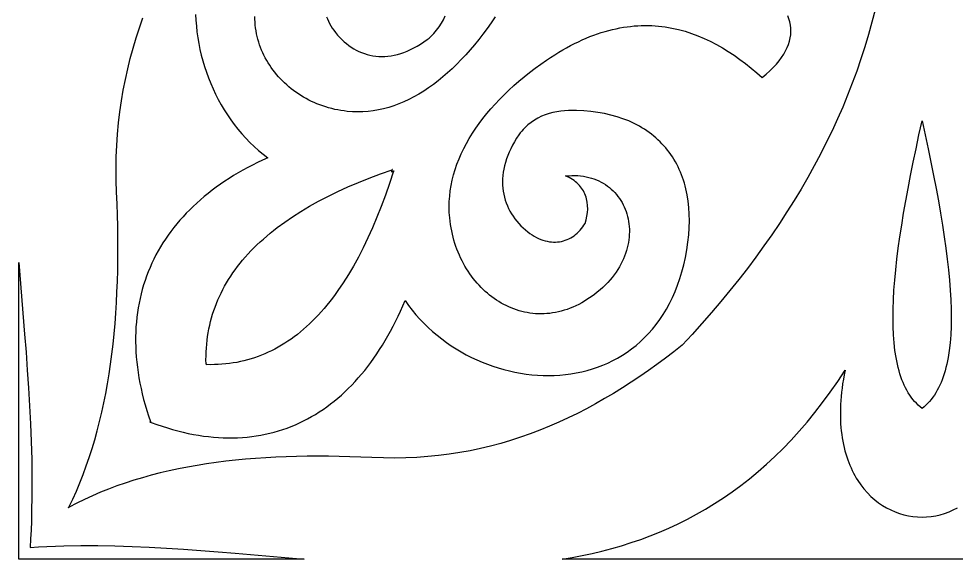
# Model space of a CAD drawing. Extents: x -375 to 375, y -1025 to 1025.
# Drawn here: x -275 to -197.2, y 312.1 to 357 of the extents above; entities that cross this region are included whole.
import ezdxf

# ---------------------------------------------------------------- set-up
doc = ezdxf.new("R2010")
doc.units = 0
doc.layers.add('LAYER_1', color=18, linetype='CONTINUOUS')

msp = doc.modelspace()

# ---------------------------------------------------------------- linework, layer by layer
at = {"layer": 'LAYER_1'}
for points in [[(-203.906, 357.782), (-204.167, 356.755), (-204.449, 355.734), (-204.753, 354.718), (-205.078, 353.706), (-205.425, 352.699), (-205.794, 351.697), (-206.183, 350.7), (-206.594, 349.708), (-207.026, 348.72), (-207.479, 347.737), (-207.953, 346.759), (-208.447, 345.785), (-208.962, 344.816), (-209.498, 343.852), (-210.053, 342.892), (-210.63, 341.936), (-211.226, 340.985), (-211.843, 340.039), (-212.48, 339.097), (-213.136, 338.159), (-213.812, 337.226), (-214.508, 336.297), (-215.224, 335.372), (-215.959, 334.451), (-216.714, 333.535), (-217.487, 332.623), (-218.28, 331.715), (-219.092, 330.812), (-219.923, 329.912), (-220.615, 329.369), (-221.313, 328.837), (-222.016, 328.316), (-222.724, 327.808), (-223.438, 327.313), (-224.159, 326.831), (-224.885, 326.363), (-225.618, 325.909), (-226.357, 325.47), (-227.103, 325.046), (-227.856, 324.638), (-228.617, 324.246), (-229.385, 323.871), (-230.16, 323.513), (-230.944, 323.172), (-231.735, 322.85), (-232.535, 322.547), (-233.344, 322.263), (-234.161, 321.998), (-234.987, 321.754), (-235.822, 321.53), (-236.667, 321.328), (-237.521, 321.147), (-238.386, 320.988), (-239.26, 320.852), (-240.144, 320.739), (-241.039, 320.65), (-241.945, 320.584), (-242.861, 320.544), (-243.789, 320.528), (-244.728, 320.538), (-245.678, 320.574), (-246.592, 320.615), (-247.499, 320.647), (-248.399, 320.671), (-249.293, 320.685), (-250.179, 320.689), (-251.058, 320.684), (-251.929, 320.668), (-252.793, 320.643), (-253.649, 320.607), (-254.497, 320.56), (-255.337, 320.503), (-256.168, 320.435), (-256.991, 320.356), (-257.806, 320.265), (-258.612, 320.163), (-259.409, 320.048), (-260.197, 319.922), (-260.976, 319.784), (-261.745, 319.633), (-262.505, 319.47), (-263.256, 319.294), (-263.996, 319.105), (-264.727, 318.903), (-265.447, 318.687), (-266.157, 318.458), (-266.856, 318.215), (-267.545, 317.958), (-268.223, 317.687), (-268.89, 317.401), (-269.546, 317.101), (-270.191, 316.786), (-270.825, 316.455), (-270.88, 316.396), (-270.871, 316.415), (-270.891, 316.407), (-270.833, 316.465), (-270.516, 317.124), (-270.213, 317.795), (-269.925, 318.477), (-269.65, 319.171), (-269.389, 319.877), (-269.142, 320.593), (-268.909, 321.321), (-268.688, 322.06), (-268.481, 322.809), (-268.287, 323.569), (-268.105, 324.339), (-267.936, 325.12), (-267.779, 325.911), (-267.634, 326.711), (-267.501, 327.521), (-267.38, 328.341), (-267.27, 329.17), (-267.172, 330.009), (-267.085, 330.856), (-267.008, 331.713), (-266.943, 332.578), (-266.888, 333.452), (-266.843, 334.334), (-266.809, 335.225), (-266.784, 336.123), (-266.769, 337.03), (-266.764, 337.944), (-266.769, 338.866), (-266.782, 339.795), (-266.804, 340.732), (-266.836, 341.675), (-266.875, 342.626), (-266.91, 343.615), (-266.919, 344.592), (-266.904, 345.557), (-266.865, 346.51), (-266.802, 347.452), (-266.716, 348.384), (-266.607, 349.304), (-266.477, 350.213), (-266.324, 351.112), (-266.15, 352.001), (-265.955, 352.88), (-265.74, 353.749), (-265.506, 354.609), (-265.251, 355.459), (-264.978, 356.3), (-264.687, 357.132)], [(-260.313, 357.406), (-260.292, 356.921), (-260.255, 356.435), (-260.202, 355.949), (-260.135, 355.464), (-260.052, 354.98), (-259.955, 354.498), (-259.842, 354.018), (-259.716, 353.542), (-259.574, 353.069), (-259.419, 352.6), (-259.249, 352.135), (-259.065, 351.676), (-258.868, 351.223), (-258.656, 350.775), (-258.431, 350.335), (-258.193, 349.902), (-257.941, 349.477), (-257.676, 349.061), (-257.397, 348.654), (-257.106, 348.256), (-256.802, 347.868), (-256.486, 347.492), (-256.156, 347.126), (-255.815, 346.773), (-255.461, 346.432), (-255.095, 346.104), (-254.717, 345.789), (-254.328, 345.489), (-254.755, 345.293), (-255.175, 345.092), (-255.587, 344.886), (-255.991, 344.674), (-256.388, 344.457), (-256.776, 344.235), (-257.157, 344.007), (-257.53, 343.775), (-257.894, 343.537), (-258.251, 343.294), (-258.599, 343.046), (-258.94, 342.792), (-259.272, 342.534), (-259.595, 342.271), (-259.911, 342.003), (-260.218, 341.73), (-260.516, 341.452), (-260.806, 341.169), (-261.088, 340.882), (-261.361, 340.589), (-261.625, 340.292), (-261.88, 339.99), (-262.127, 339.684), (-262.365, 339.373), (-262.594, 339.057), (-262.814, 338.737), (-263.026, 338.413), (-263.228, 338.083), (-263.421, 337.75), (-263.605, 337.412), (-263.78, 337.07), (-263.946, 336.723), (-264.102, 336.372), (-264.249, 336.017), (-264.387, 335.658), (-264.515, 335.294), (-264.634, 334.926), (-264.743, 334.555), (-264.843, 334.179), (-264.933, 333.799), (-265.013, 333.415), (-265.084, 333.027), (-265.144, 332.635), (-265.195, 332.24), (-265.236, 331.84), (-265.268, 331.437), (-265.289, 331.03), (-265.3, 330.619), (-265.301, 330.205), (-265.292, 329.786), (-265.272, 329.365), (-265.243, 328.939), (-265.203, 328.51), (-265.152, 328.078), (-265.092, 327.642), (-265.021, 327.203), (-264.939, 326.76), (-264.847, 326.314), (-264.744, 325.865), (-264.63, 325.412), (-264.506, 324.956), (-264.371, 324.497), (-264.225, 324.034), (-264.068, 323.569), (-264.108, 323.528), (-264.09, 323.527), (-264.079, 323.526), (-264.069, 323.533), (-264.065, 323.522), (-264.053, 323.518), (-264.06, 323.507), (-264.06, 323.502), (-264.055, 323.502), (-264.045, 323.51), (-264.042, 323.497), (-264.03, 323.493), (-264.037, 323.482), (-264.036, 323.47), (-264.036, 323.451), (-263.996, 323.494), (-263.549, 323.331), (-263.104, 323.179), (-262.663, 323.038), (-262.225, 322.909), (-261.789, 322.791), (-261.357, 322.684), (-260.929, 322.588), (-260.503, 322.503), (-260.081, 322.429), (-259.662, 322.366), (-259.246, 322.314), (-258.834, 322.272), (-258.425, 322.241), (-258.02, 322.221), (-257.618, 322.211), (-257.22, 322.212), (-256.825, 322.224), (-256.434, 322.246), (-256.046, 322.278), (-255.662, 322.321), (-255.282, 322.374), (-254.905, 322.437), (-254.532, 322.511), (-254.163, 322.594), (-253.798, 322.688), (-253.437, 322.792), (-253.08, 322.905), (-252.726, 323.029), (-252.377, 323.162), (-252.031, 323.306), (-251.69, 323.459), (-251.353, 323.621), (-251.019, 323.794), (-250.69, 323.976), (-250.366, 324.167), (-250.045, 324.368), (-249.729, 324.578), (-249.417, 324.798), (-249.109, 325.027), (-248.806, 325.265), (-248.507, 325.513), (-248.212, 325.77), (-247.922, 326.036), (-247.637, 326.31), (-247.356, 326.594), (-247.079, 326.887), (-246.807, 327.189), (-246.54, 327.499), (-246.278, 327.819), (-246.02, 328.147), (-245.767, 328.484), (-245.519, 328.829), (-245.276, 329.183), (-245.037, 329.545), (-244.803, 329.916), (-244.575, 330.296), (-244.351, 330.683), (-244.132, 331.079), (-243.919, 331.484), (-243.71, 331.896), (-243.507, 332.317), (-243.308, 332.745), (-243.115, 333.182), (-242.927, 333.627), (-242.639, 333.221), (-242.336, 332.828), (-242.021, 332.447), (-241.693, 332.079), (-241.353, 331.724), (-241.002, 331.382), (-240.64, 331.052), (-240.267, 330.736), (-239.885, 330.433), (-239.494, 330.144), (-239.093, 329.868), (-238.685, 329.606), (-238.269, 329.358), (-237.846, 329.124), (-237.416, 328.904), (-236.98, 328.698), (-236.538, 328.507), (-236.092, 328.33), (-235.641, 328.168), (-235.187, 328.021), (-234.728, 327.889), (-234.267, 327.773), (-233.804, 327.671), (-233.339, 327.585), (-232.873, 327.515), (-232.406, 327.461), (-231.939, 327.422), (-231.472, 327.399), (-231.006, 327.393), (-230.542, 327.403), (-230.079, 327.43), (-229.62, 327.473), (-229.163, 327.532), (-228.709, 327.609), (-228.26, 327.703), (-227.816, 327.814), (-227.377, 327.942), (-226.943, 328.088), (-226.516, 328.252), (-226.095, 328.433), (-225.682, 328.632), (-225.277, 328.849), (-224.88, 329.085), (-224.492, 329.338), (-224.113, 329.611), (-223.745, 329.901), (-223.387, 330.211), (-223.04, 330.54), (-222.705, 330.887), (-222.382, 331.254), (-222.072, 331.64), (-221.775, 332.046), (-221.491, 332.472), (-221.222, 332.917), (-220.968, 333.382), (-220.729, 333.867), (-220.506, 334.372), (-220.3, 334.898), (-220.11, 335.444), (-219.938, 336.011), (-219.784, 336.599), (-219.649, 337.208), (-219.533, 337.837), (-219.436, 338.488), (-219.371, 339.088), (-219.33, 339.675), (-219.315, 340.249), (-219.325, 340.808), (-219.359, 341.354), (-219.417, 341.885), (-219.5, 342.4), (-219.606, 342.901), (-219.668, 343.146), (-219.736, 343.386), (-219.81, 343.623), (-219.889, 343.855), (-219.975, 344.084), (-220.066, 344.308), (-220.163, 344.528), (-220.265, 344.744), (-220.373, 344.956), (-220.487, 345.163), (-220.607, 345.366), (-220.732, 345.565), (-220.862, 345.759), (-220.998, 345.948), (-221.14, 346.134), (-221.287, 346.314), (-221.439, 346.49), (-221.597, 346.662), (-221.76, 346.828), (-221.929, 346.99), (-222.103, 347.148), (-222.282, 347.3), (-222.467, 347.447), (-222.656, 347.59), (-222.851, 347.728), (-223.051, 347.86), (-223.256, 347.988), (-223.466, 348.11), (-223.682, 348.228), (-223.902, 348.34), (-224.358, 348.548), (-224.833, 348.736), (-225.329, 348.902), (-225.843, 349.045), (-226.377, 349.167), (-226.93, 349.266), (-227.501, 349.342), (-228.09, 349.394), (-228.698, 349.423), (-229.023, 349.429), (-229.349, 349.423), (-229.676, 349.403), (-230.003, 349.369), (-230.329, 349.319), (-230.652, 349.252), (-230.971, 349.168), (-231.285, 349.064), (-231.593, 348.94), (-231.893, 348.795), (-232.184, 348.626), (-232.466, 348.434), (-232.737, 348.217), (-232.868, 348.099), (-232.995, 347.974), (-233.12, 347.842), (-233.24, 347.703), (-233.357, 347.557), (-233.471, 347.404), (-233.665, 347.113), (-233.844, 346.823), (-234.007, 346.534), (-234.155, 346.246), (-234.288, 345.959), (-234.406, 345.675), (-234.509, 345.392), (-234.597, 345.111), (-234.672, 344.832), (-234.732, 344.556), (-234.778, 344.283), (-234.811, 344.012), (-234.83, 343.745), (-234.836, 343.48), (-234.829, 343.219), (-234.809, 342.962), (-234.777, 342.708), (-234.732, 342.458), (-234.675, 342.213), (-234.606, 341.972), (-234.525, 341.735), (-234.433, 341.504), (-234.33, 341.277), (-234.215, 341.055), (-234.09, 340.839), (-233.954, 340.629), (-233.807, 340.424), (-233.65, 340.225), (-233.483, 340.032), (-233.307, 339.845), (-233.12, 339.665), (-232.925, 339.492), (-232.743, 339.343), (-232.561, 339.206), (-232.379, 339.082), (-232.197, 338.971), (-232.016, 338.871), (-231.835, 338.783), (-231.654, 338.707), (-231.475, 338.643), (-231.296, 338.589), (-231.12, 338.547), (-230.944, 338.516), (-230.77, 338.495), (-230.599, 338.485), (-230.429, 338.486), (-230.262, 338.496), (-230.097, 338.516), (-229.935, 338.546), (-229.777, 338.586), (-229.621, 338.635), (-229.469, 338.693), (-229.32, 338.761), (-229.175, 338.837), (-229.034, 338.921), (-228.898, 339.014), (-228.766, 339.116), (-228.638, 339.225), (-228.516, 339.342), (-228.398, 339.467), (-228.286, 339.599), (-228.179, 339.738), (-228.078, 339.885), (-227.982, 340.038), (-227.891, 340.335), (-227.823, 340.633), (-227.779, 340.93), (-227.761, 341.225), (-227.768, 341.517), (-227.8, 341.803), (-227.825, 341.943), (-227.858, 342.081), (-227.896, 342.217), (-227.942, 342.351), (-227.994, 342.482), (-228.052, 342.61), (-228.118, 342.735), (-228.19, 342.856), (-228.269, 342.974), (-228.355, 343.089), (-228.448, 343.199), (-228.547, 343.305), (-228.654, 343.407), (-228.768, 343.504), (-228.889, 343.596), (-229.017, 343.683), (-229.152, 343.765), (-229.294, 343.842), (-229.444, 343.913), (-229.601, 343.978), (-229.34, 344.001), (-229.085, 344.013), (-228.835, 344.014), (-228.59, 344.004), (-228.352, 343.983), (-228.118, 343.953), (-227.891, 343.912), (-227.67, 343.862), (-227.454, 343.802), (-227.245, 343.733), (-227.042, 343.654), (-226.845, 343.568), (-226.655, 343.473), (-226.471, 343.369), (-226.294, 343.258), (-226.124, 343.139), (-225.96, 343.013), (-225.804, 342.88), (-225.655, 342.739), (-225.513, 342.593), (-225.378, 342.439), (-225.25, 342.28), (-225.131, 342.115), (-225.018, 341.945), (-224.914, 341.769), (-224.817, 341.588), (-224.728, 341.402), (-224.648, 341.212), (-224.575, 341.018), (-224.511, 340.82), (-224.455, 340.617), (-224.408, 340.412), (-224.369, 340.203), (-224.339, 339.992), (-224.318, 339.777), (-224.306, 339.561), (-224.302, 339.342), (-224.308, 339.121), (-224.323, 338.899), (-224.348, 338.675), (-224.382, 338.45), (-224.425, 338.225), (-224.479, 337.998), (-224.541, 337.772), (-224.614, 337.545), (-224.697, 337.319), (-224.79, 337.093), (-224.893, 336.868), (-225.007, 336.644), (-225.131, 336.421), (-225.265, 336.199), (-225.41, 335.98), (-225.566, 335.762), (-225.733, 335.547), (-225.91, 335.334), (-226.099, 335.124), (-226.299, 334.918), (-226.51, 334.714), (-226.733, 334.514), (-226.967, 334.318), (-227.212, 334.127), (-227.47, 333.939), (-227.739, 333.757), (-228.02, 333.579), (-228.261, 333.438), (-228.503, 333.309), (-228.745, 333.189), (-228.987, 333.08), (-229.229, 332.981), (-229.471, 332.892), (-229.713, 332.813), (-229.954, 332.743), (-230.195, 332.683), (-230.436, 332.632), (-230.675, 332.591), (-230.914, 332.559), (-231.153, 332.536), (-231.39, 332.522), (-231.626, 332.517), (-231.86, 332.521), (-232.093, 332.533), (-232.325, 332.554), (-232.555, 332.583), (-232.783, 332.62), (-233.009, 332.665), (-233.234, 332.719), (-233.456, 332.78), (-233.676, 332.849), (-233.893, 332.925), (-234.108, 333.009), (-234.321, 333.1), (-234.53, 333.199), (-234.737, 333.304), (-234.941, 333.417), (-235.141, 333.536), (-235.339, 333.662), (-235.533, 333.795), (-235.723, 333.934), (-235.91, 334.079), (-236.094, 334.231), (-236.273, 334.389), (-236.448, 334.553), (-236.62, 334.722), (-236.787, 334.898), (-236.95, 335.078), (-237.108, 335.265), (-237.262, 335.457), (-237.411, 335.653), (-237.555, 335.856), (-237.694, 336.063), (-237.828, 336.274), (-237.957, 336.491), (-238.081, 336.712), (-238.199, 336.938), (-238.312, 337.168), (-238.419, 337.402), (-238.52, 337.64), (-238.616, 337.883), (-238.705, 338.129), (-238.788, 338.379), (-238.865, 338.632), (-238.936, 338.889), (-239, 339.149), (-239.057, 339.413), (-239.107, 339.679), (-239.151, 339.949), (-239.188, 340.221), (-239.217, 340.496), (-239.251, 340.948), (-239.263, 341.399), (-239.253, 341.85), (-239.223, 342.299), (-239.172, 342.746), (-239.1, 343.192), (-239.008, 343.636), (-238.897, 344.079), (-238.766, 344.519), (-238.616, 344.957), (-238.448, 345.392), (-238.261, 345.824), (-238.056, 346.254), (-237.833, 346.681), (-237.593, 347.104), (-237.336, 347.523), (-237.062, 347.939), (-236.771, 348.352), (-236.465, 348.76), (-236.143, 349.163), (-235.806, 349.563), (-235.453, 349.958), (-235.086, 350.347), (-234.705, 350.732), (-234.309, 351.112), (-233.9, 351.486), (-233.478, 351.855), (-233.042, 352.218), (-232.594, 352.574), (-232.134, 352.925), (-231.661, 353.269), (-231.177, 353.607), (-230.84, 353.833), (-230.505, 354.049), (-230.172, 354.256), (-229.841, 354.452), (-229.512, 354.638), (-229.184, 354.815), (-228.859, 354.982), (-228.535, 355.14), (-228.213, 355.289), (-227.894, 355.428), (-227.575, 355.558), (-227.259, 355.679), (-226.945, 355.791), (-226.633, 355.894), (-226.322, 355.989), (-226.013, 356.075), (-225.706, 356.152), (-225.401, 356.221), (-225.098, 356.282), (-224.797, 356.334), (-224.497, 356.379), (-224.199, 356.415), (-223.904, 356.444), (-223.609, 356.465), (-223.317, 356.478), (-223.027, 356.484), (-222.738, 356.482), (-222.451, 356.473), (-222.166, 356.457), (-221.882, 356.433), (-221.601, 356.403), (-221.321, 356.365), (-220.767, 356.27), (-220.219, 356.149), (-219.679, 356.002), (-219.146, 355.83), (-218.62, 355.635), (-218.1, 355.416), (-217.587, 355.176), (-217.082, 354.914), (-216.583, 354.632), (-216.09, 354.33), (-215.605, 354.01), (-215.126, 353.671), (-214.653, 353.316), (-214.188, 352.945), (-213.729, 352.558), (-213.276, 352.156), (-212.943, 352.439), (-212.637, 352.72), (-212.356, 353), (-212.101, 353.278), (-211.87, 353.555), (-211.665, 353.83), (-211.485, 354.105), (-211.329, 354.377), (-211.197, 354.649), (-211.088, 354.919), (-211.004, 355.188), (-210.943, 355.456), (-210.905, 355.722), (-210.889, 355.987), (-210.897, 356.251), (-210.926, 356.514), (-210.978, 356.776), (-211.051, 357.036), (-211.146, 357.295)], [(-249.445, 357.217), (-249.372, 357.029), (-249.288, 356.841), (-249.192, 356.652), (-249.084, 356.463), (-248.965, 356.273), (-248.834, 356.084), (-248.691, 355.895), (-248.524, 355.692), (-248.351, 355.498), (-248.172, 355.314), (-247.986, 355.14), (-247.795, 354.977), (-247.598, 354.825), (-247.396, 354.683), (-247.188, 354.553), (-246.975, 354.433), (-246.757, 354.326), (-246.534, 354.23), (-246.307, 354.146), (-246.075, 354.074), (-245.839, 354.015), (-245.599, 353.968), (-245.355, 353.935), (-245.108, 353.914), (-244.857, 353.907), (-244.603, 353.913), (-244.345, 353.933), (-244.085, 353.967), (-243.822, 354.015), (-243.557, 354.077), (-243.289, 354.155), (-243.019, 354.247), (-242.747, 354.354), (-242.474, 354.477), (-242.199, 354.615), (-241.922, 354.769), (-241.644, 354.938), (-241.365, 355.124), (-241.086, 355.327), (-240.938, 355.445), (-240.798, 355.566), (-240.665, 355.692), (-240.538, 355.821), (-240.418, 355.954), (-240.304, 356.09), (-240.096, 356.372), (-239.911, 356.665), (-239.749, 356.968), (-239.61, 357.28)], [(-235.448, 357.209), (-235.779, 356.718), (-236.116, 356.238), (-236.459, 355.772), (-236.808, 355.319), (-237.162, 354.88), (-237.522, 354.454), (-237.887, 354.043), (-238.257, 353.646), (-238.631, 353.264), (-239.011, 352.897), (-239.395, 352.546), (-239.783, 352.211), (-240.175, 351.893), (-240.571, 351.591), (-240.971, 351.306), (-241.375, 351.038), (-241.781, 350.788), (-242.191, 350.557), (-242.604, 350.343), (-243.02, 350.149), (-243.438, 349.973), (-243.859, 349.817), (-244.282, 349.681), (-244.707, 349.565), (-245.134, 349.47), (-245.563, 349.395), (-245.993, 349.342), (-246.425, 349.311), (-246.858, 349.301), (-247.291, 349.313), (-247.726, 349.348), (-247.99, 349.379), (-248.252, 349.417), (-248.511, 349.463), (-248.767, 349.515), (-249.02, 349.575), (-249.271, 349.641), (-249.518, 349.715), (-249.761, 349.795), (-250.001, 349.881), (-250.238, 349.974), (-250.471, 350.073), (-250.7, 350.179), (-250.925, 350.29), (-251.146, 350.407), (-251.363, 350.53), (-251.575, 350.659), (-251.784, 350.793), (-251.987, 350.933), (-252.186, 351.078), (-252.38, 351.228), (-252.57, 351.383), (-252.754, 351.543), (-252.933, 351.707), (-253.107, 351.877), (-253.275, 352.051), (-253.438, 352.229), (-253.596, 352.411), (-253.748, 352.598), (-253.893, 352.789), (-254.033, 352.983), (-254.167, 353.181), (-254.294, 353.383), (-254.416, 353.589), (-254.53, 353.797), (-254.639, 354.009), (-254.74, 354.224), (-254.835, 354.442), (-254.922, 354.663), (-255.003, 354.887), (-255.076, 355.113), (-255.143, 355.342), (-255.201, 355.573), (-255.253, 355.806), (-255.296, 356.042), (-255.332, 356.279), (-255.36, 356.519), (-255.38, 356.76), (-255.391, 357.002), (-255.395, 357.246)], [(-170.124, 312.121), (-229.876, 312.121), (-229.044, 312.266), (-228.217, 312.427), (-227.395, 312.605), (-226.578, 312.801), (-225.766, 313.016), (-224.96, 313.249), (-224.159, 313.501), (-223.364, 313.774), (-222.575, 314.067), (-221.792, 314.381), (-221.015, 314.717), (-220.245, 315.075), (-219.481, 315.457), (-218.724, 315.861), (-217.973, 316.29), (-217.23, 316.744), (-216.493, 317.223), (-215.764, 317.727), (-215.042, 318.258), (-214.327, 318.816), (-213.621, 319.402), (-212.922, 320.015), (-212.231, 320.658), (-211.548, 321.33), (-210.873, 322.031), (-210.207, 322.763), (-209.55, 323.527), (-208.901, 324.322), (-208.261, 325.149), (-207.63, 326.009), (-207.008, 326.902), (-206.395, 327.83), (-206.47, 327.451), (-206.537, 327.079), (-206.595, 326.713), (-206.646, 326.352), (-206.689, 325.998), (-206.724, 325.65), (-206.751, 325.307), (-206.771, 324.971), (-206.783, 324.64), (-206.788, 324.315), (-206.787, 323.997), (-206.778, 323.684), (-206.762, 323.377), (-206.74, 323.077), (-206.711, 322.782), (-206.676, 322.493), (-206.635, 322.21), (-206.587, 321.933), (-206.533, 321.662), (-206.474, 321.397), (-206.408, 321.138), (-206.337, 320.885), (-206.261, 320.638), (-206.179, 320.397), (-206.092, 320.161), (-206, 319.932), (-205.902, 319.709), (-205.8, 319.491), (-205.694, 319.28), (-205.582, 319.074), (-205.466, 318.875), (-205.346, 318.681), (-205.093, 318.312), (-204.825, 317.967), (-204.542, 317.645), (-204.245, 317.347), (-203.935, 317.074), (-203.614, 316.823), (-203.283, 316.597), (-202.942, 316.395), (-202.593, 316.216), (-202.236, 316.061), (-201.873, 315.93), (-201.505, 315.823), (-201.132, 315.74), (-200.757, 315.68), (-200.379, 315.644), (-200, 315.632), (-199.621, 315.644), (-199.243, 315.68), (-198.868, 315.74), (-198.495, 315.823), (-198.127, 315.93), (-197.764, 316.061), (-197.407, 316.216), (-197.058, 316.395)]]:
    msp.add_lwpolyline(points, dxfattribs=at)
for points in [[(-199.742, 347.389), (-199.496, 346.241), (-199.263, 345.118), (-199.043, 344.019), (-198.837, 342.947), (-198.645, 341.9), (-198.467, 340.88), (-198.305, 339.885), (-198.157, 338.918), (-198.026, 337.977), (-197.911, 337.063), (-197.813, 336.177), (-197.731, 335.319), (-197.667, 334.489), (-197.621, 333.687), (-197.594, 332.914), (-197.585, 332.169), (-197.596, 331.454), (-197.626, 330.768), (-197.676, 330.112), (-197.747, 329.486), (-197.839, 328.89), (-197.892, 328.603), (-197.952, 328.324), (-198.016, 328.053), (-198.086, 327.79), (-198.162, 327.534), (-198.243, 327.286), (-198.33, 327.046), (-198.423, 326.814), (-198.522, 326.59), (-198.626, 326.374), (-198.736, 326.166), (-198.852, 325.966), (-198.974, 325.773), (-199.102, 325.589), (-199.236, 325.413), (-199.376, 325.246), (-199.523, 325.086), (-199.676, 324.935), (-199.835, 324.792), (-200, 324.657), (-200.165, 324.792), (-200.324, 324.935), (-200.477, 325.086), (-200.624, 325.246), (-200.764, 325.413), (-200.898, 325.589), (-201.026, 325.773), (-201.148, 325.966), (-201.264, 326.166), (-201.374, 326.374), (-201.478, 326.59), (-201.577, 326.814), (-201.67, 327.046), (-201.757, 327.286), (-201.838, 327.534), (-201.914, 327.79), (-201.984, 328.053), (-202.048, 328.324), (-202.108, 328.603), (-202.161, 328.89), (-202.253, 329.486), (-202.324, 330.112), (-202.374, 330.768), (-202.404, 331.454), (-202.415, 332.169), (-202.406, 332.914), (-202.379, 333.687), (-202.333, 334.489), (-202.269, 335.319), (-202.187, 336.177), (-202.089, 337.063), (-201.974, 337.977), (-201.843, 338.918), (-201.695, 339.885), (-201.533, 340.88), (-201.355, 341.9), (-201.163, 342.947), (-200.957, 344.019), (-200.737, 345.118), (-200.504, 346.241), (-200.258, 347.389), (-200, 348.562)], [(-243.985, 344.511), (-243.972, 344.516), (-243.972, 344.511), (-243.991, 344.491), (-244.043, 344.328), (-243.885, 344.382), (-243.867, 344.401), (-243.862, 344.401), (-243.867, 344.388), (-243.855, 344.394), (-243.856, 344.389), (-243.874, 344.371), (-244.205, 343.366), (-244.547, 342.394), (-244.898, 341.453), (-245.259, 340.546), (-245.63, 339.67), (-246.011, 338.827), (-246.402, 338.016), (-246.803, 337.238), (-247.214, 336.492), (-247.634, 335.778), (-248.065, 335.097), (-248.506, 334.448), (-248.73, 334.136), (-248.956, 333.832), (-249.185, 333.536), (-249.416, 333.248), (-249.65, 332.968), (-249.887, 332.697), (-250.125, 332.433), (-250.367, 332.178), (-250.61, 331.931), (-250.857, 331.691), (-251.105, 331.46), (-251.357, 331.237), (-251.61, 331.023), (-251.866, 330.816), (-252.125, 330.617), (-252.386, 330.427), (-252.65, 330.245), (-252.916, 330.07), (-253.184, 329.904), (-253.455, 329.746), (-253.728, 329.597), (-254.004, 329.455), (-254.283, 329.322), (-254.563, 329.196), (-254.847, 329.079), (-255.132, 328.97), (-255.421, 328.869), (-255.711, 328.776), (-256.005, 328.691), (-256.3, 328.615), (-256.598, 328.546), (-256.899, 328.486), (-257.202, 328.434), (-257.507, 328.39), (-257.815, 328.354), (-258.126, 328.327), (-258.439, 328.307), (-258.754, 328.296), (-259.072, 328.293), (-259.392, 328.298), (-259.406, 328.281), (-259.406, 328.298), (-259.422, 328.298), (-259.406, 328.312), (-259.406, 328.344), (-259.437, 328.344), (-259.45, 328.327), (-259.45, 328.344), (-259.467, 328.345), (-259.451, 328.359), (-259.456, 328.692), (-259.453, 329.023), (-259.442, 329.351), (-259.423, 329.676), (-259.397, 329.999), (-259.362, 330.32), (-259.32, 330.637), (-259.27, 330.953), (-259.212, 331.265), (-259.146, 331.575), (-259.073, 331.883), (-258.991, 332.188), (-258.902, 332.49), (-258.805, 332.79), (-258.7, 333.088), (-258.587, 333.382), (-258.467, 333.674), (-258.338, 333.964), (-258.202, 334.251), (-258.058, 334.536), (-257.907, 334.817), (-257.747, 335.097), (-257.58, 335.373), (-257.404, 335.648), (-257.221, 335.919), (-257.03, 336.188), (-256.832, 336.455), (-256.625, 336.719), (-256.411, 336.98), (-256.189, 337.239), (-255.959, 337.495), (-255.721, 337.748), (-255.476, 337.999), (-255.222, 338.248), (-254.961, 338.494), (-254.692, 338.737), (-254.416, 338.978), (-254.131, 339.216), (-253.839, 339.452), (-253.539, 339.685), (-252.915, 340.143), (-252.261, 340.591), (-251.575, 341.028), (-250.858, 341.456), (-250.11, 341.873), (-249.33, 342.279), (-248.52, 342.676), (-247.678, 343.062), (-246.806, 343.437), (-245.902, 343.803), (-244.967, 344.158), (-244.002, 344.502), (-243.984, 344.522), (-243.979, 344.522)], [(-274.513, 330.825), (-274.398, 329.335), (-274.289, 327.846), (-274.19, 326.358), (-274.101, 324.871), (-274.026, 323.386), (-273.966, 321.904), (-273.925, 320.425), (-273.903, 318.95), (-273.903, 317.479), (-273.928, 316.013), (-273.95, 315.283), (-273.979, 314.553), (-274.015, 313.826), (-274.058, 313.099), (-273.361, 313.145), (-272.661, 313.183), (-271.96, 313.213), (-271.258, 313.236), (-269.85, 313.261), (-268.436, 313.262), (-267.018, 313.239), (-265.597, 313.196), (-264.173, 313.134), (-262.745, 313.056), (-261.316, 312.964), (-259.886, 312.86), (-258.455, 312.747), (-257.023, 312.627), (-251.307, 312.121), (-275, 312.121), (-275, 336.773)]]:
    msp.add_lwpolyline(points, close=True, dxfattribs=at)

doc.saveas('drawing.dxf')
